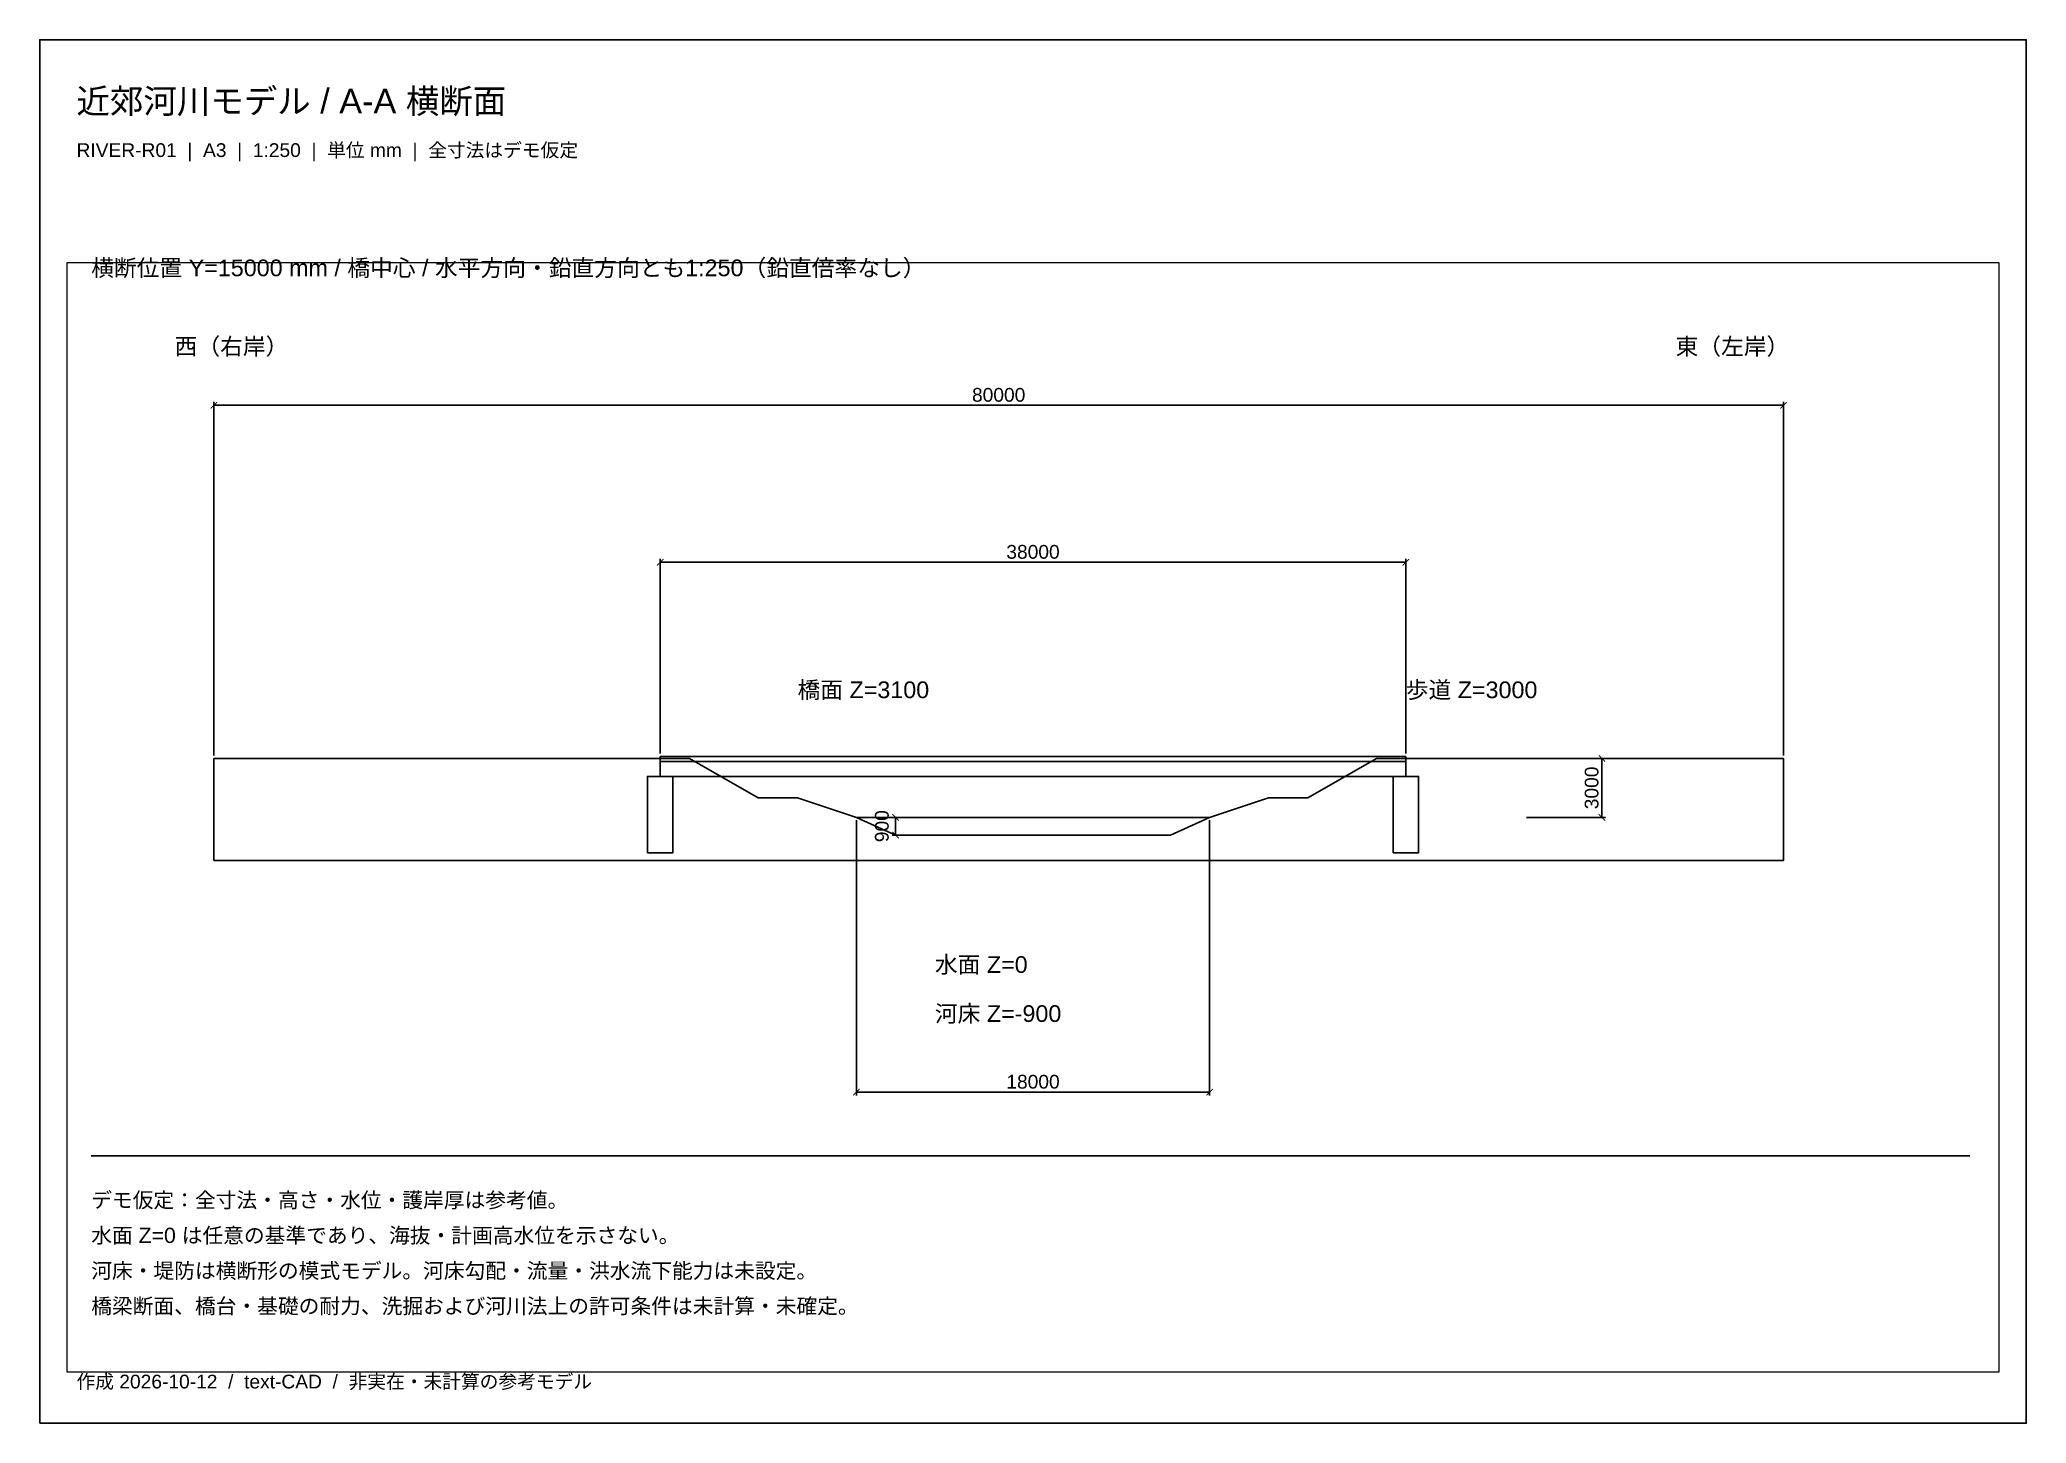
# Paper-space layout 'RIVER_A3_1_250' of a CAD drawing. Header units: millimetres. Extents: x 8 to 412, y 8 to 290.
# The model-space entities are those that its viewports show. They can reach past a viewport. Long polylines and large blocks are cut down to what shows.
import ezdxf
from ezdxf.enums import TextEntityAlignment as Align

# ---------------------------------------------------------------- set-up
doc = ezdxf.new("R2010")
doc.units = ezdxf.units.MM
for name, color, linetype, lineweight in [('D-STR-BRDG', 7, 'Continuous', 25), ('D-STR-DIM', 7, 'Continuous', 13), ('D-STR-GRND', 7, 'Continuous', 25), ('D-STR-TXT', 7, 'Continuous', 13), ('D-STR-WATR', 7, 'Continuous', 25), ('D-TTL-FRAM', 7, 'Continuous', 25), ('D-TTL-TXT', 7, 'Continuous', 25)]:
    doc.layers.add(name, color=color, linetype=linetype, lineweight=lineweight)
doc.layers.add('D-TTL-VPRT', color=7, linetype='Continuous', lineweight=25, plot=False)
doc.styles.add('OpenSansCondensed-Light', font='OpenSansCondensed-Light.ttf')
doc.styles.add('RIVER_UNICODE', font='Arial Unicode.ttf')
doc.dimstyles.new('EZDXF', dxfattribs={"dimtxt": 0.25, "dimasz": 0.175, "dimexe": 0.375, "dimexo": 0.125, "dimgap": 0.1, "dimtad": 1, "dimlfac": 100, "dimzin": 12, "dimdsep": 46, "dimtxsty": 'OpenSansCondensed-Light', "dimblk": 'ARCHTICK', "dimcen": 2.5, "dimazin": 3, "dimtfac": 0.5, "dimtmove": 2, "dimatfit": 3})

# ---------------------------------------------------------------- blocks, each defined once
blk = doc.blocks.new('_ARCHTICK')
at = {"color": 0, "linetype": 'BYBLOCK', "const_width": 0.15}
blk.add_lwpolyline([(-0.5, -0.5), (0.5, 0.5)], dxfattribs=at)

msp = doc.modelspace()

# ---------------------------------------------------------------- linework, layer by layer
at = {"layer": 'D-STR-BRDG'}
for points in [[(-17250, 2840), (20750, 2840), (20750, 3100), (-17250, 3100)], [(-17900, -1800), (-16600, -1800), (-16600, 2090), (-17900, 2090)], [(-17250, 2090), (20750, 2090), (20750, 2840), (-17250, 2840)], [(20100, -1800), (21400, -1800), (21400, 2090), (20100, 2090)]]:
    msp.add_lwpolyline(points, close=True, dxfattribs=at)
at = {"layer": 'D-STR-GRND'}
msp.add_lwpolyline([(-40000, -2200), (-40000, 3000), (-18750, 3000), (-15750, 3000), (-12250, 1000), (-10250, 1000), (-7250, 0), (-5250, -900), (8750, -900), (10750, 0), (13750, 1000), (15750, 1000), (19250, 3000), (22250, 3000), (40000, 3000), (40000, -2200)], close=True, dxfattribs=at)
at = {"layer": 'D-STR-WATR'}
msp.add_lwpolyline([(-7250, 0), (-5250, -900), (8750, -900), (10750, 0)], close=True, dxfattribs=at)

# ---------------------------------------------------------------- texts
at = {"layer": 'D-STR-TXT', "color": 7, "style": 'RIVER_UNICODE'}
for s, p in [('橋面 Z=3100', (-10250, 6500)), ('歩道 Z=3000', (20750, 6500)), ('水面 Z=0', (-3250, -7500)), ('河床 Z=-900', (-3250, -10000))]:
    msp.add_text(s, height=850, dxfattribs=at).set_placement(p, align=Align.MIDDLE_LEFT)

# ---------------------------------------------------------------- dimensions: what is measured, and where the dimension line sits
at = {"layer": 'D-STR-DIM'}
for base, p1, p2 in [((-40000, 21000), (-40000, 3000), (40000, 3000)), ((-17250, 13000), (-17250, 3100), (20750, 3100)), ((-7250, -14000), (-7250, 0), (10750, 0))]:
    msp.add_linear_dim(base=base, p1=p1, p2=p2, dimstyle='EZDXF', override={"dimtxt": 700, "dimasz": 325, "dimexe": 175, "dimexo": 150, "dimgap": 175, "dimtad": 1, "dimdec": 0, "dimlfac": 1, "dimlunit": 2, "dimtxsty": 'RIVER_UNICODE', "dimclrd": 7, "dimclre": 7, "dimclrt": 7}, dxfattribs=at).render()
for base, p1, p2 in [((30750, 0), (26750, 0), (26750, 3000)), ((-5250, -900), (-1250, -900), (-1250, 0))]:
    msp.add_linear_dim(base=base, p1=p1, p2=p2, angle=90, dimstyle='EZDXF', override={"dimtxt": 700, "dimasz": 325, "dimexe": 175, "dimexo": 150, "dimgap": 175, "dimtad": 1, "dimdec": 0, "dimlfac": 1, "dimlunit": 2, "dimtxsty": 'RIVER_UNICODE', "dimclrd": 7, "dimclre": 7, "dimclrt": 7}, dxfattribs=at).render()

psp = doc.layouts.new('RIVER_A3_1_250')

# ---------------------------------------------------------------- linework, layer by layer
at = {"layer": 'D-TTL-FRAM', "color": 7}
psp.add_lwpolyline([(7.5, 7.5), (412.5, 7.5), (412.5, 289.5), (7.5, 289.5)], close=True, dxfattribs=at)
psp.add_lwpolyline([(18, 62), (401, 62)], dxfattribs=at)

# ---------------------------------------------------------------- texts
at = {"layer": 'D-TTL-TXT', "color": 7, "style": 'RIVER_UNICODE'}
for s, height, p in [('近郊河川モデル / A-A 横断面', 5, (15, 277)), ('RIVER-R01  |  A3  |  1:250  |  単位 mm  |  全寸法はデモ仮定', 2.8, (15, 267)), ('横断位置 Y=15000 mm / 橋中心 / 水平方向・鉛直方向とも1:250（鉛直倍率なし）', 3.4, (18, 243)), ('西（右岸）', 3.4, (35, 227)), ('東（左岸）', 3.4, (341, 227)), ('デモ仮定：全寸法・高さ・水位・護岸厚は参考値。', 3.1, (18, 53)), ('水面 Z=0 は任意の基準であり、海抜・計画高水位を示さない。', 3.1, (18, 45.8)), ('河床・堤防は横断形の模式モデル。河床勾配・流量・洪水流下能力は未設定。', 3.1, (18, 38.6)), ('橋梁断面、橋台・基礎の耐力、洗掘および河川法上の許可条件は未計算・未確定。', 3.1, (18, 31.4)), ('作成 2026-10-12  /  text-CAD  /  非実在・未計算の参考モデル', 2.8, (15, 16))]:
    psp.add_text(s, height=height, dxfattribs=at).set_placement(p, align=Align.MIDDLE_LEFT)

# ---------------------------------------------------------------- viewports
at = {"layer": 'D-TTL-VPRT'}
psp.add_viewport(center=(210, 131), size=(394, 226), view_center_point=(1750, 0), view_height=56500, dxfattribs=at)

doc.saveas('drawing.dxf')
